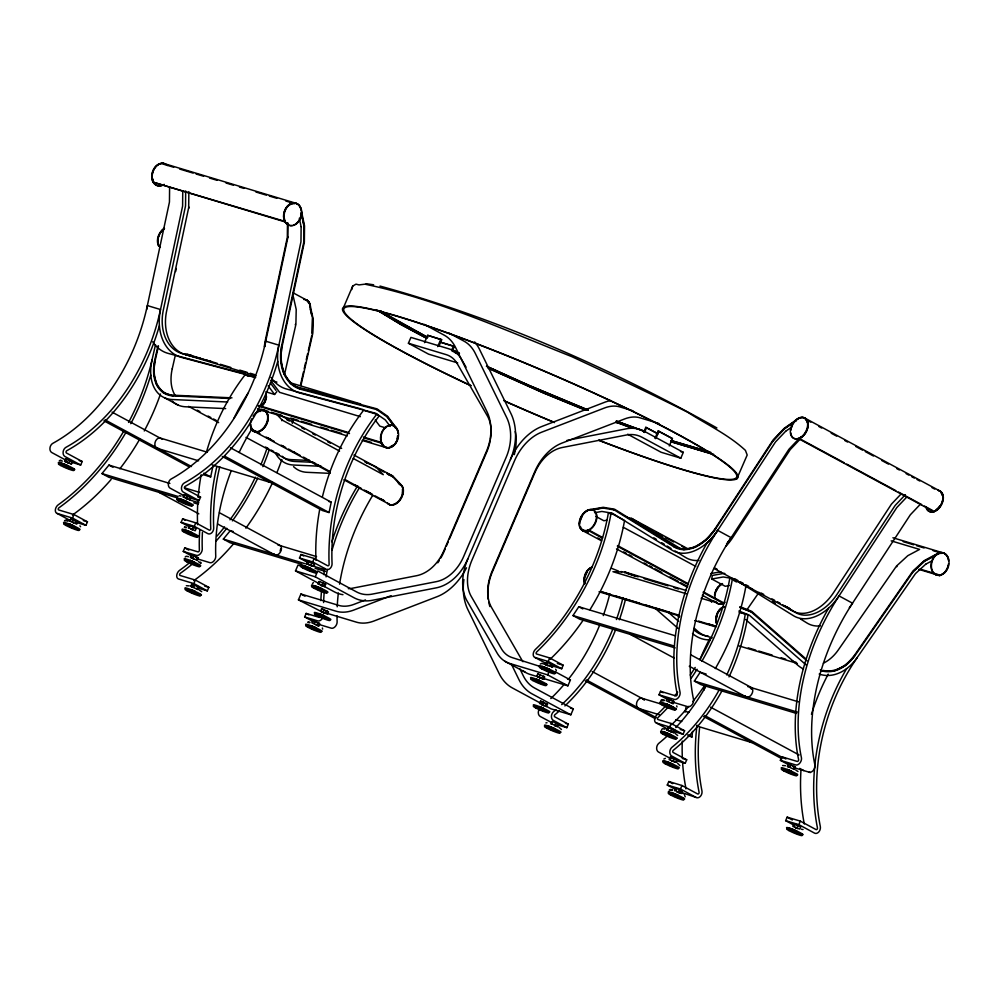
<?xml version="1.0" encoding="UTF-8"?>
<svg xmlns="http://www.w3.org/2000/svg" width="999" height="999" viewBox="0 0 999 999"><rect width="100%" height="100%" fill="white"/><g stroke="black" fill="none" stroke-linecap="round" stroke-linejoin="round"><path stroke-width="1.5" d="M185.689 190.934L185.552 205.057A7.055 5.232 -73.2 0 1 185.339 206.868L163.361 309.902A40.947 30.37 -73.2 0 0 182.442 353.683L207.692 360.427M188.861 191.608L188.686 207.405A1.536 1.136 -73.2 0 1 188.649 207.804L166.646 310.889A40.947 30.37 -73.2 0 0 185.739 354.67L255.981 375.811M287.487 222.727L287.325 237.1A1.536 1.136 -73.2 0 1 287.287 237.487L265.284 340.584A40.947 30.37 -73.2 0 0 264.373 346.516M287.974 223.177L287.824 237.3A3.209 2.385 -73.2 0 1 287.724 238.124L265.746 341.159A44.793 33.217 -73.2 0 0 264.847 346.628M301.174 212.887L303.896 225.861A1.536 1.136 -73.2 0 1 303.933 226.249L303.771 242.045A1.536 1.136 -73.2 0 1 303.721 242.445L281.73 345.529L280.694 360.302L283.903 373.663L290.934 383.791L300.811 389.31L376.573 409.54A1.536 1.136 -73.2 0 1 376.835 409.665L386.975 416.745A1.536 1.136 -73.2 0 1 387.2 416.958L395.766 428.384M157.929 346.054L154.833 359.715L153.684 373.426L156.718 385.002L163.511 392.857L173.152 395.916L230.232 398.501M688.074 735.764L692.02 736.95L692.519 731.455M711.488 602.135L711.6 601.373L701.136 598.226M602.409 538.161L588.786 530.806L588.898 530.094L586.613 530.506A10.877 7.218 -61.6 0 1 580.469 526.71M729.432 585.539L725.237 586.288L711.75 579.008L712.324 575.449L723.513 573.463A7.055 4.683 -61.6 0 1 724.824 573.451M702.309 595.254L717.307 603.346A11.638 7.717 -61.6 0 0 721.365 604.02L723.776 602.909L703.333 591.87M351.773 289.56L352.709 286.064L356.006 284.153L359.016 284.902L364.922 284.178C436.288 299.038 503.871 329.633 571.74 356.618C610.626 374.8 649.387 392.957 687.662 412.25C707.192 424.762 728.558 434.715 745.429 450.387L747.19 455.02L736.825 478.846M204.121 474.925L210.689 476.898L212.849 466.545M222.302 456.468L322.49 510.551L329.058 512.537L331.218 502.172L230.419 447.752M175.624 271.553L176.274 268.519M128.571 422.427A175.325 116.259 -61.6 0 0 152.023 359.94L155.507 344.73M158.491 346.016L155.382 359.677A40.185 26.648 -61.6 0 0 173.364 395.204L231.98 397.852M172.24 368.781L175.349 355.107M284.44 374.812L295.841 324.725A2.298 1.523 -61.6 0 0 295.904 324.188L296.204 309.69A2.31 1.536 -61.6 0 0 296.154 309.19L293.406 297.028M292.108 421.903L292.807 418.868M300.399 385.502L303.509 371.815M304.195 368.818L305.582 362.712M306.256 359.715L307.655 353.609M308.329 350.612L311.788 335.389M292.32 423.376L293.356 418.831M300.949 385.439L312.687 333.841A2.298 1.523 -61.6 0 0 312.762 333.279L313.062 318.806A2.31 1.536 -61.6 0 0 313.012 318.294L309.877 304.458A11.638 7.717 -61.6 0 0 303.846 299.525M64.61 461.301L65.609 458.966L66.496 458.916L72.477 461.638L71.478 463.986L64.61 461.301L71.478 463.986M65.484 461.263L66.496 458.916M68.919 462.599L69.93 460.264M71.916 462.375L80.682 465.01L82.18 461.501L66.508 453.034A1.274 0.949 -73.2 0 1 66.758 450.724A179.171 132.879 -73.2 0 0 159.365 325.799M70.829 518.643L69.818 520.991L76.736 524.125L77.747 521.79L70.829 518.643L75.25 521.041M123.414 431.68A175.325 116.259 -61.6 0 1 58.229 504.807A5.12 3.397 -61.6 0 0 55.382 509.69A5.12 3.397 -61.6 0 0 57.18 513.461L72.477 518.056L73.976 514.547L87.462 521.828L85.964 525.337L76.236 522.415M72.315 521.74L73.314 519.393M75.774 523.314L76.773 520.966M183.978 494.592L182.979 496.928L189.847 499.612L190.846 497.265L183.978 494.592L186.538 495.966M183.853 496.89L184.865 494.555M187.288 498.226L188.299 495.891M189.211 526.748L181.119 522.377L182.63 518.868L195.779 522.827L209.266 530.107A1.274 0.949 -73.2 0 0 210.752 528.671A177.884 131.93 -73.2 0 1 216.858 466.558M190.285 498.002L199.051 500.636L200.549 497.127L184.877 488.661A1.274 0.949 -73.2 0 1 185.127 486.351A179.171 132.879 -73.2 0 0 277.734 361.426M188.324 528.084L189.323 525.749L190.197 525.711L196.191 528.434L195.192 530.769L189.198 528.046L190.197 525.711M191.346 555.769L183.254 551.411L184.753 547.889L197.914 551.848A1.274 0.849 -61.6 0 0 199.375 550.237A177.884 117.957 -61.6 0 1 199.725 530.432M192.632 529.395L193.644 527.047M181.119 522.377L194.281 526.336L195.779 522.827M190.472 557.305L191.471 554.957L198.389 558.104L197.377 560.439L190.472 557.305L193.744 559.165M192.957 558.054L193.956 555.706M196.416 559.615L197.415 557.28M191.209 586.513L192.208 584.178L199.126 587.312L198.127 589.66L191.209 586.513L192.17 587.337M189.286 562.961A175.325 116.259 -61.6 0 1 179.62 570.329A5.12 3.397 -61.6 0 0 176.761 575.212A5.12 3.397 -61.6 0 0 178.571 578.995L193.856 583.591L195.354 580.082L208.841 587.362L207.342 590.871L197.615 587.949M193.694 587.262L194.705 584.927M197.153 588.836L198.164 586.5M343.681 307.13L352.709 286.064M307.592 562.375L299.488 558.004L300.999 554.495L314.148 558.453L327.635 565.734A1.274 0.949 -73.2 0 0 329.121 564.298A177.884 131.93 -73.2 0 1 376.735 414.235L363.586 410.277A177.884 131.93 -73.2 0 0 322.44 496.728M319.555 583.866L295.504 570.879L298.014 565.022L300.836 565.871M306.693 563.723L307.692 561.376L308.579 561.338L314.56 564.06L313.561 566.396L306.693 563.723L311.538 565.996M307.567 563.673L308.579 561.338M311.001 565.022L312.013 562.674M299.488 558.004L312.65 561.962L314.148 558.453M321.566 611.663L298.426 599.862L300.936 594.018L338.723 605.382A40.959 27.16 -61.6 0 0 354.021 604.333L365.472 599.924M457.704 362.924L428.646 354.183L408.416 343.256L410.914 337.4L448.701 348.776A47.353 31.406 -61.6 0 1 461.426 359.153L466.058 367.195M295.504 570.879L315.234 576.81L317.744 570.966L356.493 591.883A40.959 30.37 -73.2 0 0 372.127 594.143L436.276 581.655A40.947 30.37 -73.2 0 0 463.661 556.505L506.231 457.18A40.947 30.37 -73.2 0 0 506.643 417.47L475.299 353.421A40.947 30.37 -73.2 0 0 463.961 341.121L449.263 333.191M319.655 581.568L318.781 581.605L317.769 583.94L318.656 583.903L319.655 581.568L325.649 584.29L324.638 586.625L320.329 585.327M314.073 622.027L304.633 616.932L306.144 613.423L319.293 617.382A1.274 0.849 -61.6 0 0 320.442 616.77M424.513 342.669L427.672 335.314L441.658 339.722L439.036 345.854M342.957 594.68A47.353 35.115 -73.2 0 1 334.253 591.795L322.09 585.252L323.089 582.904M312.849 620.491L311.85 622.827L318.768 625.973L319.767 623.626L312.849 620.491L317.27 622.877M314.335 623.576L315.347 621.241M320.617 611.076L321.616 608.728L328.534 611.875L327.522 614.21L320.617 611.076L321.578 611.888M323.102 611.825L324.101 609.477M317.794 625.149L318.806 622.814M437.674 346.628L440.821 339.273M326.561 613.386L327.56 611.051M451.885 349.775L453.471 346.091L454.308 346.553L452.21 351.461M445.254 548.763L444.043 551.598A40.947 27.16 -61.6 0 1 440.846 557.979M446.466 545.929L448.301 541.67M449.513 538.836L486.613 452.285A40.947 27.16 -61.6 0 0 490.259 440.447M555.581 671.952L570.417 679.957L567.907 685.814L547.677 674.887L509.89 663.511A47.353 31.406 -61.6 0 1 497.165 653.134L467.008 600.849A47.353 31.394 -61.6 0 1 467.882 558.778L510.452 459.453A47.353 31.394 -61.6 0 1 541.72 426.536L604.682 402.272A47.353 31.406 -61.6 0 1 610.864 400.537M537.799 673.801L536.8 676.148L543.718 679.283L544.717 676.947L537.799 673.801L538.773 674.625M643.681 432.242L645.779 427.335L657.392 433.404M539.285 676.897L540.297 674.55M644.492 432.492L646.603 427.584M548.139 665.996L545.591 664.61L546.59 662.275L553.458 664.959L552.459 667.295L551.573 667.332M545.591 664.61L546.465 664.572L547.464 662.237M589.972 609.702A177.884 117.957 -61.6 0 0 624.55 520.491L611.063 513.211L608.391 512.812A174.051 115.409 -61.6 0 1 535.452 649.387A5.12 3.397 -61.6 0 0 533.216 654.145A5.12 3.397 -61.6 0 0 535.064 657.504L548.214 661.463L549.712 657.941L563.199 665.234L561.7 668.743L551.473 665.659M542.744 678.458L543.756 676.123M552.459 667.295L549.9 665.908L550.911 663.573M547.677 674.887L549.175 671.378M540.559 701.111L539.547 703.446L546.465 706.593L547.464 704.245L540.559 701.111L543.831 702.971M654.957 438.399L658.104 431.044L658.928 431.293L672.414 438.573L669.268 445.929M542.045 704.195L543.044 701.86M655.781 438.648L658.928 431.293M545.504 705.769L546.503 703.433M552.647 721.578L551.773 721.615L550.774 723.963L551.648 723.913L552.647 721.578L558.641 724.3L557.642 726.635L554.47 725.786M557.642 726.635L555.082 725.262L556.081 722.914M545.754 705.981L551.098 708.865L570.829 714.797L573.339 708.953L534.59 688.024A40.959 30.37 -73.2 0 1 523.251 675.736L519.842 668.768M627.684 434.215L661.076 452.247L680.806 458.191L683.316 452.335L644.567 431.418A47.353 35.115 -73.2 0 0 626.485 428.796L566.92 440.409M558.066 725.024L566.845 727.672L568.344 724.15L554.857 716.87A1.274 0.949 -73.2 0 1 554.932 714.672A177.884 131.93 -73.2 0 0 559.403 710.926M668.431 699.899L658.99 694.804L660.501 691.296L675.786 695.891A1.274 0.849 -61.6 0 0 677.222 694.08A179.171 118.806 -61.6 0 1 707.167 542.719A44.805 29.708 -61.6 0 0 717.682 530.407L775.236 442.332A3.209 2.135 -61.6 0 1 775.748 441.683L785.364 431.556A3.272 2.173 -61.6 0 1 785.651 431.281M667.207 698.363L666.208 700.699L673.126 703.833L674.125 701.498L667.207 698.363L671.64 700.749M668.693 701.448L669.705 699.113M672.152 703.021L673.164 700.674M666.97 730.007L667.969 727.672L668.855 727.634L674.837 730.344L673.838 732.692L666.97 730.007L673.838 732.692M667.844 729.969L668.855 727.634M665.434 706.243A174.051 115.409 -61.6 0 1 656.83 714.922A5.12 3.397 -61.6 0 0 654.607 719.68A5.12 3.397 -61.6 0 0 656.443 723.026L669.592 726.985L671.103 723.476L684.59 730.756L683.079 734.265L674.313 731.63M671.278 731.305L672.29 728.97M670.142 757.242L669.143 759.59L676.011 762.262L677.01 759.927L670.142 757.242L672.702 758.628M670.017 759.552L671.016 757.205M673.451 760.888L674.462 758.541M676.435 789.972L667.282 785.039L668.793 781.53L681.942 785.489L697.627 793.943A1.274 0.949 -73.2 0 0 699.075 792.282A179.171 132.879 -73.2 0 1 697.002 725.149M676.435 760.651L685.214 763.298L686.713 759.789L673.226 752.509A1.274 0.949 -73.2 0 1 673.301 750.299A177.884 131.93 -73.2 0 0 722.102 690.596M674.487 790.746L675.486 788.411L676.36 788.361L682.354 791.083L681.355 793.431L677.035 792.12M676.36 788.361L675.361 790.709L681.355 793.431M678.796 792.045L679.795 789.709M667.282 785.039L680.444 788.998L681.942 785.489M788.461 764.697L780.369 760.326L781.88 756.817L797.165 761.425A1.274 0.849 -61.6 0 0 798.613 759.615A179.171 118.806 -61.6 0 1 828.546 608.254M787.474 766.333L788.486 763.998L795.404 767.132L794.392 769.48L787.474 766.333L788.448 767.157M789.972 767.095L790.971 764.747M793.431 768.656L794.43 766.32M793.493 824.899L785.651 820.666L787.162 817.157L800.311 821.116L815.996 829.57A1.274 0.949 -73.2 0 0 817.444 827.921A179.171 132.879 -73.2 0 1 846.603 668.731M793.855 824.038L792.856 826.373L799.724 829.058L800.723 826.71L794.729 824L793.855 824.038L800.723 826.71M793.73 826.335L794.729 824M797.165 827.671L798.164 825.336M785.651 820.666L798.813 824.625L800.311 821.116M591.283 510.114L602.872 508.054A1.536 1.024 -61.6 0 1 603.159 508.054L614.135 509.89A1.536 1.024 -61.6 0 1 614.385 509.989L674.063 546.89L683.816 549.662L695.029 547.227L706.156 539.922L715.684 528.733L773.276 440.659A1.536 1.011 -61.6 0 1 773.513 440.347L784.277 429.021A1.536 1.024 -61.6 0 1 784.565 428.771L796.303 420.579M675.174 647.914L579.732 619.193L572.989 615.546L578.808 606.73L675.461 635.826M796.553 713.448L701.111 684.715L694.367 681.081L700.187 672.265L706.143 674.05M746.715 610.089L759.028 592.345M820.291 669.817L822.789 671.116L834.227 670.953L845.541 665.434L855.169 655.307L913.211 571.678A1.536 1.136 -73.2 0 1 913.448 571.391L924.35 561.388A1.536 1.136 -73.2 0 1 924.637 561.176L937.761 554.195A10.877 8.067 -73.2 0 1 942.069 553.359M330.257 472.44L252.61 430.507L251.149 428.971L251.598 428.371L253.059 429.907A10.877 7.218 -61.6 0 0 256.468 431.443M281.706 420.691L282.155 420.079L276.948 414.597M59.303 460.764L60.839 460.064M64.548 520.679L66.084 519.98L71.091 521.49M185.19 556.992L186.201 556.231L188.549 556.68M312.475 583.404L313.474 582.654M540.284 664.073L541.82 663.373L546.828 664.884M660.926 700.386L661.937 699.625L664.285 700.074M661.5 700.649L664.073 700.674M661.663 729.47L662.674 728.708L665.022 729.158M663.836 759.04L665.371 758.353M669.18 790.209L670.192 789.447L672.539 789.897M265.821 391.82L274.588 394.455L276.873 391.62M364.448 438.037L380.894 442.982L381.343 442.42L382.854 444.43M177.298 497.864L108.704 477.21L101.96 473.576L108.928 465.097L169.892 483.454M301.673 564.285L230.082 542.744L223.339 539.098L230.307 530.631L233.279 531.518M800.162 439.135L790.371 449.45A1.536 1.011 -61.6 0 0 790.134 449.762L732.542 537.824A40.947 27.16 -61.6 0 1 726.086 546.028M901.31 493.743L891.52 504.058A1.536 1.011 -61.6 0 0 891.283 504.37L833.69 592.432A40.947 27.16 -61.6 0 1 792.07 610.601L714.148 568.531M905.369 494.68L895.741 504.82A7.055 4.67 -61.6 0 0 894.629 506.231L837.062 594.255A40.947 27.16 -61.6 0 1 795.441 612.424L784.839 605.856M159.091 245.567L158.541 245.954L157.979 243.519A11.638 7.717 -61.6 0 1 158.092 238.162M796.39 420.304L785.102 428.171A5.095 3.372 -61.6 0 0 784.615 428.559A6.968 4.62 -61.6 0 0 783.978 429.158L774.362 439.285A7.055 4.67 -61.6 0 0 773.238 440.709M785.776 431.181L792.057 426.81M801.335 436.813L799.188 438.998L934.065 511.8L936.338 510.214A11.638 7.717 -61.6 0 0 942.981 498.626A11.638 7.717 -61.6 0 0 938.148 490.297M799.188 438.998L801.473 437.412A11.638 7.717 -61.6 0 0 807.916 422.352A11.638 7.717 -61.6 0 0 797.339 419.168L784.427 428.171A2.31 1.536 -61.6 0 0 784.003 428.534L773.238 439.872A2.298 1.523 -61.6 0 0 772.876 440.334L715.284 528.409A40.185 26.648 -61.6 0 1 674.437 546.228L614.772 509.328A2.298 1.523 -61.6 0 0 614.397 509.178L603.408 507.342A2.31 1.523 -61.6 0 0 602.984 507.342L589.959 509.665A11.638 7.717 -61.6 0 0 579.632 521.965A11.638 7.717 -61.6 0 0 586.5 531.206L588.786 530.806M167.357 165.509A11.638 8.629 -73.2 0 0 156.606 165.809A11.638 8.629 -73.2 0 0 152.31 179.321L152.897 182.105L283.491 220.941M152.897 182.105L284.428 221.691L284.403 218.606M177.522 498.339L176.998 498.613A8.954 0.912 23.3 0 1 184.815 500.674A8.954 0.912 23.3 0 1 192.932 505.357M301.236 565.134L300.711 565.409A8.954 0.912 23.3 0 1 308.529 567.469A8.954 0.912 23.3 0 1 316.633 572.14M312.312 585.364L311.8 585.639A8.954 0.899 23.2 0 1 316.159 586.338A8.954 0.899 23.2 0 1 326.423 590.996A8.954 0.899 23.2 0 1 325.624 591.908M936.65 554.545L925.174 560.639A5.095 3.771 -73.2 0 0 924.687 560.951A6.968 5.17 -73.2 0 0 924.05 561.463L914.31 570.417A7.055 5.232 -73.2 0 0 913.173 571.715M925.898 564.085L932.279 560.701M918.78 569.355L939.697 575.649L942.007 574.425A11.638 8.629 -73.2 0 0 948.401 565.209M669.03 792.157L668.506 792.432A8.954 0.912 23.3 0 1 676.311 794.492A8.954 0.912 23.3 0 1 684.427 799.163M60.077 460.764L62.45 461.051M65.322 520.679L67.695 520.966M186.338 585.689L189.286 585.889M545.879 722.901L547.002 722.727M782.604 765.509L785.551 765.709M391.108 595.679L353.908 610.014A47.353 31.406 -61.6 0 1 336.213 611.238L298.426 599.862M590.946 509.927L602.122 507.942A7.055 4.683 -61.6 0 1 603.433 507.917M594.567 512.737L601.56 511.488A3.209 2.135 -61.6 0 1 602.147 511.488L611.975 513.124A3.197 2.123 -61.6 0 1 612.499 513.324L672.152 550.224A44.793 29.708 -61.6 0 0 717.682 530.357L731.168 537.687A175.325 116.259 -61.6 0 0 693.531 699.45A5.12 3.397 -61.6 0 1 692.02 704.732A5.12 3.397 -61.6 0 1 687.762 706.68L672.477 702.085M606.655 520.267L603.858 520.754L595.766 516.396M710.863 573.551L720.878 571.765M711.75 579.008L722.939 577.022A3.209 2.135 -61.6 0 1 723.538 577.01L733.353 578.658A3.197 2.123 -61.6 0 1 733.79 578.808M721.478 603.309L723.776 602.909M72.477 461.638L65.609 458.966M189.972 497.302L190.846 497.265M188.961 499.65L189.847 499.612M195.317 528.471L196.191 528.434M325.649 584.29L322.477 583.428M552.584 664.997L553.458 664.959M558.641 724.3L555.469 723.438M674.837 730.344L667.969 727.672M676.136 759.964L677.01 759.927M676.011 762.262L671.69 760.963M682.354 791.083L679.183 790.234M714.522 601.46L711.6 601.373L714.522 601.46M227.622 402.01L172.103 399.513A44.793 29.708 -61.6 0 1 152.06 359.902M225.687 408.603L185.589 406.793A44.793 29.708 -61.6 0 1 172.165 401.099M309.678 460.464L291.159 459.627A40.947 27.16 -61.6 0 1 281.531 456.555L245.991 437.375M313.037 462.287L294.53 461.451A40.947 27.16 -61.6 0 1 282.267 456.256M321.241 466.296L293.481 465.034A44.793 29.708 -61.6 0 1 275.512 453.084M330.107 473.364L306.968 472.315A44.793 29.708 -61.6 0 1 293.544 466.633M739.46 612.1L748.039 614.885A177.884 131.93 -73.2 0 1 729.008 676.91M366.096 283.704L373.638 284.802M697.876 449.55L700.674 450.012M628.508 517.819L631.256 518.281A2.298 1.523 -61.6 0 1 631.63 518.419L687.674 548.676M715.321 668.593A177.884 117.957 -61.6 0 0 745.928 586.013L732.442 578.733L729.769 578.334A174.051 115.409 -61.6 0 1 699.874 659.602M179.221 495.691L181.031 496.078M184.553 526.848L186.376 527.235M184.365 527.46L186.164 527.834M308.104 621.828L309.927 622.202M307.917 622.427L309.715 622.814M670.516 790.109L672.327 790.496M671.303 441.92L713.686 454.32M672.04 441.783L677.846 443.069M379.995 286.076C497.652 318.394 610.589 368.356 716.907 427.947M708.915 451.71L671.028 440.584M710.838 452.322L671.091 440.509M187.425 354.333L191.895 355.519M185.739 354.67L203.571 359.428M206.531 360.227L210.989 361.413M296.466 386.8L360.339 403.858L290.097 382.704M255.657 377.21L181.406 357.38A44.793 33.217 -73.2 0 1 160.527 309.49L182.517 206.456A3.209 2.385 -73.2 0 0 182.605 205.632L182.755 191.508A3.272 2.423 -73.2 0 0 182.73 191.109M360.876 408.878L286.626 389.048A44.793 33.217 -73.2 0 1 271.079 377.397M671.241 441.645L710.726 453.683M619.567 422.727L623.875 423.976M163.386 163.361L294.905 202.947M163.224 164.111L173.689 167.258M179.67 169.056L193.119 173.102M196.104 174.001L203.584 176.249M209.553 178.047L217.033 180.307M225.999 183.004L233.466 185.252M239.448 187.05L243.931 188.399M255.894 191.995L266.346 195.142M269.343 196.041L276.81 198.302M285.776 200.999L293.256 203.247M441.658 339.722L427.672 335.314M453.471 346.091L440.309 342.133L454.308 346.553M408.416 343.256L446.191 354.633A40.947 27.16 -61.6 0 1 457.192 363.611L487.35 415.884A40.947 27.16 -61.6 0 1 490.509 438.998M632.954 410.839L619.867 406.905A40.947 27.16 -61.6 0 0 604.57 407.967L541.608 432.217A40.947 27.16 -61.6 0 0 514.56 460.689L471.99 560.014A40.947 27.16 -61.6 0 0 471.241 596.403L501.398 648.688A40.959 27.16 -61.6 0 0 512.4 657.667L539.61 666.308A8.954 0.912 23.3 0 1 547.427 668.368A8.954 0.912 23.3 0 1 555.531 673.039M658.99 423.514L640.109 417.832A40.947 27.16 -61.6 0 0 624.8 418.881L561.838 443.144A40.947 27.16 -61.6 0 0 534.79 471.615L492.22 570.928A40.947 27.16 -61.6 0 0 491.471 607.33L521.628 659.602A40.959 27.16 -61.6 0 0 523.014 661.725M672.414 438.573L658.104 431.044M680.494 451.486L683.316 452.335M892.919 537.762L942.232 552.609M903.221 541.658L913.673 544.805M916.67 545.716L924.137 547.964M933.103 550.661L940.583 552.909M891.183 540.859L919.592 549.413L908.054 555.544A2.298 1.711 -73.2 0 0 907.629 555.844L896.727 565.859A2.298 1.698 -73.2 0 0 896.353 566.283L838.323 649.912A40.185 29.808 -73.2 0 1 823.426 663.186M920.129 569.118L938.061 574.512M185.951 353.933L200.899 358.429M209.865 361.126L217.332 363.386M220.329 364.285L230.781 367.432M239.748 370.13L247.228 372.377M250.212 373.276L254.695 374.625M270.929 380.307L276.91 382.105M255.444 377.734L245.217 374.65A177.884 131.93 -73.2 0 0 206.443 452.11M360.352 416.658L279.645 392.357L272.115 382.317A1.536 1.136 -73.2 0 0 271.89 382.105M385.651 427.884L379.807 426.123L375.212 419.992M258.791 405.532L348.464 432.53M363.411 437.025L381.343 442.42M258.341 406.094L349.5 433.541M260.814 409.091L268.281 411.338M271.278 412.237L281.73 415.384M290.709 418.082L298.177 420.342M301.161 421.241L311.626 424.388M320.592 427.085L328.072 429.333M331.056 430.232L341.521 433.379M363.936 440.134L371.416 442.382M257.617 408.928L347.29 435.914M362.237 440.422L386.151 447.614M624.937 572.052L686.213 590.496M626.223 573.239L638.186 576.835M644.155 578.646L668.069 585.839M674.05 587.637L678.533 588.985M686.188 593.718L612.949 571.69L624.65 572.027A2.298 1.711 -73.2 0 1 625.074 572.102L634.927 576.023M207.342 452.222L161.139 438.311A5.445 4.033 -73.2 0 0 154.995 442.707A5.445 4.033 -73.2 0 0 158.953 448.551M739.272 612.25L746.578 614.447M156.868 448.251L198.601 460.814M212.025 464.86L268.669 481.905M328.596 501.373L331.218 502.172M602.147 591.932L609.615 594.18M615.596 595.978L639.51 603.184M645.491 604.982L669.405 612.175M708.254 623.875L715.734 626.123M601.386 591.858L622.315 598.151M625.299 599.05L652.197 607.142M655.194 608.041L665.659 611.201M668.643 612.1L679.108 615.247M698.538 621.091L716.47 626.485M599.05 591.783L679.757 616.083M694.705 620.579L715.621 626.873M748.263 647.876L755.731 650.124M758.728 651.023L772.177 655.082M781.143 657.779L785.626 659.128M791.608 660.926L796.091 662.275M712.2 637.824L707.717 636.475A40.947 30.37 -73.2 0 1 697.702 631.256L694.23 628.209M739.098 645.916L797.389 663.461M184.765 487.924L199.638 492.407M79.258 460.614L82.18 461.501M197.627 496.253L200.549 497.127M101.96 473.576L178.022 496.466M189.947 500.049L198.888 502.747M572.989 615.546L674.4 646.078M193.706 502.797L198.177 504.145M277.897 544.954L316.558 556.593M747.776 686.588L798.338 701.798M223.339 539.098L305.357 563.786M312.824 566.033L324.75 569.63M694.367 681.081L797.264 712.05M315.085 568.331L325.524 571.465M73.976 514.547L58.691 509.952A1.274 0.849 -61.6 0 1 58.953 507.779A179.171 118.806 -61.6 0 0 126.236 431.88M549.712 657.941L536.563 653.983A1.274 0.849 -61.6 0 1 536.663 651.96A177.884 117.957 -61.6 0 0 611.063 513.211M83.292 520.579L87.462 521.828M557.355 663.473L563.199 665.234M183.254 551.411L196.403 555.369A5.12 3.397 -61.6 0 0 200.362 553.758A5.12 3.397 -61.6 0 0 202.26 548.901A174.051 115.409 -61.6 0 1 202.422 532.467M658.99 694.804L674.275 699.4A5.12 3.397 -61.6 0 0 678.533 697.452A5.12 3.397 -61.6 0 0 680.044 692.17A175.325 116.259 -61.6 0 1 717.682 530.407M195.891 557.355L198.389 558.104M196.741 558.691L209.89 562.649A5.12 3.397 -61.6 0 0 213.848 561.038A5.12 3.397 -61.6 0 0 215.747 556.181A174.051 115.409 -61.6 0 1 231.293 470.629M642.782 698.526L660.664 703.908M684.515 711.088L688.985 712.437M567.507 679.083L570.417 679.957M327.372 613.411L356.443 622.165A47.353 31.406 -61.6 0 0 374.138 620.941L437.1 596.678A47.353 31.394 -61.6 0 0 466.496 567.807M537.387 676.623L530.119 674.437A47.353 31.406 -61.6 0 1 522.877 670.591M543.206 678.371L567.907 685.814M543.718 679.283L537.762 676.96M659.377 714.76L638.511 708.478A5.445 4.033 -73.2 0 1 637.737 700.349A5.445 4.033 -73.2 0 1 644.28 700.162M675.774 719.692L681.743 721.49M696.64 725.973L750.311 742.12M195.354 580.082L180.07 575.474A1.274 0.849 -61.6 0 1 180.332 573.314A179.171 118.806 -61.6 0 0 192.245 564.123M671.103 723.476L657.954 719.517A1.274 0.849 -61.6 0 1 658.041 717.494A177.884 117.957 -61.6 0 0 668.418 706.917M204.683 586.101L208.841 587.362M680.207 729.432L684.59 730.756M304.633 616.932L317.782 620.891A5.12 3.397 -61.6 0 0 322.415 618.431M780.369 760.326L795.666 764.934A5.12 3.397 -61.6 0 0 799.912 762.986A5.12 3.397 -61.6 0 0 801.423 757.692A175.325 116.259 -61.6 0 1 839.06 595.928L852.547 603.209A175.325 116.259 -61.6 0 0 814.909 764.972A5.12 3.397 -61.6 0 1 813.398 770.266A5.12 3.397 -61.6 0 1 809.153 772.215M196.628 586.563L199.126 587.312M792.906 766.383L795.404 767.132M319.58 624.65L331.268 628.171A5.12 3.397 -61.6 0 0 335.239 626.573A5.12 3.397 -61.6 0 0 337.125 621.715A174.051 115.409 -61.6 0 1 337.013 615.821M795.254 768.031L810.389 772.577M316.271 625.224L318.768 625.973M570.516 708.104L573.339 708.953M544.979 703.496L547.464 704.245M565.422 723.276L568.344 724.15M682.329 758.466L686.713 759.789M680.356 792.095L696.116 797.452A5.12 3.796 -73.2 0 0 700.449 796.278A5.12 3.796 -73.2 0 0 701.935 790.821A175.325 130.032 -73.2 0 1 699.625 727.472M584.477 409.34L587.225 410.214M179.458 498.751L182.705 499.825M61.089 463.124L64.336 464.185M303.172 565.534L306.418 566.608M184.803 529.907L188.049 530.981M314.248 585.764L317.495 586.838M542.07 666.433L545.317 667.507M663.448 731.83L666.695 732.904M665.621 761.413L668.868 762.474M547.252 725.774L550.499 726.847M789.335 828.196L792.582 829.257M670.966 792.569L674.213 793.631M616.196 421.928L632.542 428.171M557.617 397.852L569.63 403.421M192.32 529.732L190.996 529.133L192.308 529.595M795.728 827.409L797.052 828.059L795.741 827.547M523.651 383.404L527.822 384.89M585.514 409.902L543.631 392.994L488.261 368.331M487.762 367.57L495.816 370.579L504.745 375.462M616.346 422.315L629.245 427.16M185.527 498.314L187.824 499.2M546.465 664.572L549.9 665.908M318.656 583.903L322.09 585.252M551.648 723.913L555.082 725.262M795.404 827.759L797.702 828.646M584.702 409.94L543.631 392.994L488.698 368.181M740.159 606.755L751.41 611.226A2.298 1.711 -73.2 0 1 751.797 611.463L806.218 659.165M739.909 607.467L751.161 611.95A1.536 1.136 -73.2 0 1 751.41 612.1L806.992 660.826M738.91 611.001L748.975 615.009A3.197 2.373 -73.2 0 1 749.512 615.334L806.23 665.059M611.45 568.281L618.481 571.078M588.174 410.102L527.909 384.94L486.501 366.221L527.909 384.94L588.361 410.139M73.476 522.552L72.515 522.215L73.489 522.739M407.929 327.56L414.448 330.931M679.295 443.394L685.739 446.166M453.434 351.685L458.791 354.021M660.277 702.622A8.954 0.912 23.3 0 1 665.933 703.796L673.538 707.317M781.543 768.256A8.954 0.912 23.3 0 1 787.212 769.442L791.358 771.265A8.317 0.837 23.2 0 0 787.387 769.592M530.869 678.071A8.954 0.912 23.3 0 1 536.525 679.245L540.671 681.068A8.317 0.837 23.2 0 0 536.713 679.395M314.673 612.999A8.954 0.912 23.3 0 1 320.342 614.173L324.488 615.996A8.317 0.837 23.2 0 0 320.517 614.323M305.919 624.75A8.954 0.912 23.3 0 1 311.576 625.936L315.721 627.759A8.317 0.837 23.2 0 0 311.763 626.086M63.886 522.914A8.954 0.912 23.3 0 1 69.555 524.088L73.689 525.911A8.317 0.837 23.2 0 0 69.73 524.238M185.265 588.436A8.954 0.912 23.3 0 1 190.934 589.622L195.08 591.445A8.317 0.837 23.2 0 0 191.121 589.772M384.877 314.747L390.509 317.257M365.821 462.35L375.699 466.783A2.298 1.523 -61.6 0 1 376.024 467.02L383.304 474.7L353.234 458.454M386.913 473.351L392.545 475.886A2.31 1.523 -61.6 0 1 392.882 476.123L401.173 484.852A11.638 7.717 -61.6 0 1 399.787 499.85A11.638 7.717 -61.6 0 1 387.475 503.321L343.881 479.782M388.311 474.625L390.834 475.749M541.67 704.794L543.98 705.843M326.036 611.126L321.616 608.728M322.727 612.412L325.037 613.461M426.76 338.236L400.849 324.463L376.773 309.99M625.199 424.6L627.834 425.824M454.957 352.535L457.754 353.883M540.447 677.709C542.282 678.758 538.236 676.673 540.059 677.722M310.314 565.047C312.15 566.108 308.092 564.01 309.927 565.072M321.403 585.277C323.239 586.338 319.18 584.24 321.016 585.289M452.497 349.975L459.165 353.259M451.86 349.475L459.478 353.334M426.76 338.374L400.849 324.463L377.884 310.427M427.31 337.262L381.206 311.363M427.847 337.4L391.62 317.807L380.744 310.951M805.743 418.581L940.621 491.396M810.776 422.165L805.331 419.218A10.877 7.218 -61.6 0 1 807.367 422.739M818.955 426.573L821.678 428.047M831.218 433.191L836.663 436.138M844.842 440.547L847.564 442.02M855.743 446.441L862.549 450.112M865.271 451.585L873.451 455.994M881.618 460.414L888.436 464.085M896.602 468.494L899.337 469.967M906.143 473.651L908.865 475.124M911.587 476.585L914.322 478.059M917.045 479.532L919.767 481.006M932.03 487.624L934.752 489.098M800.424 439.123L844.018 462.662M846.74 464.135L895.778 490.609M898.513 492.082L921.665 504.582M924.387 506.056L932.567 510.464M645.779 427.335L657.916 433.891M680.806 458.191L642.057 437.275A40.947 30.37 -73.2 0 0 626.423 435.002L562.275 447.502A40.947 30.37 -73.2 0 0 534.89 472.652L492.32 571.977A40.947 30.37 -73.2 0 0 488.311 599.45M424.2 324.363L444.243 335.189A40.947 30.37 -73.2 0 1 455.569 347.477L486.913 411.526A40.947 30.37 -73.2 0 1 486.501 451.236L443.931 550.561A40.947 30.37 -73.2 0 1 416.546 575.711L352.397 588.211A40.959 30.37 -73.2 0 1 348.301 588.661M292.732 292.607L307.717 300.699M631.243 519.08L636.713 522.027M639.447 523.501L647.652 527.934M655.856 532.367L662.687 536.051M665.421 537.524L673.626 541.957M681.83 546.378L684.552 547.864M714.535 567.869L717.27 569.343M735.039 578.933L737.774 580.419M740.509 581.893L743.244 583.366M745.966 584.84L748.701 586.313M761.013 592.956L763.736 594.43M771.94 598.863L774.675 600.337M777.409 601.81L780.144 603.296M786.975 606.98L789.709 608.453M608.391 512.812L611.088 514.26M733.815 580.519L736.513 581.98M623.314 527.31L695.766 566.408M588.898 530.094L602.522 537.45M617.507 545.541L688.348 583.791M617.394 546.253L688.236 584.49M703.221 592.582L723.651 603.608M582.817 529.87L588.261 532.804M597.802 537.962L600.524 539.423M623.676 551.935L626.41 553.409M629.133 554.87L631.855 556.343M644.118 562.961L646.84 564.435M649.562 565.909L652.285 567.382M655.019 568.843L661.825 572.527M670.004 576.935L678.171 581.356M680.893 582.817L687.712 586.5M582.429 530.531L601.51 540.821M616.495 548.913L687.324 587.162M280.132 415.184L341.646 448.401M353.946 455.032L392.669 475.949M378.783 469.13L384.178 472.04M386.875 473.501L390.921 475.686M286.588 419.543L289.323 421.016M301.623 427.659L304.358 429.133M312.562 433.566L315.297 435.04M327.597 441.683L330.332 443.156M364.498 461.6L367.232 463.074M282.155 420.079L339.56 451.086M690.784 654.807L750.836 687.225A5.445 3.609 -61.6 0 1 751.535 694.492A5.445 3.609 -61.6 0 1 745.117 695.978M257.143 432.117L259.865 433.578M268.044 437.999L270.766 439.473M283.029 446.091L285.751 447.552M288.474 449.026L291.209 450.499M293.931 451.973L296.653 453.446M303.459 457.117L306.193 458.591M314.36 462.999L322.54 467.42M345.691 479.92L348.426 481.393M355.232 485.064L357.954 486.538M366.133 490.946L371.578 493.893M381.118 499.038L383.841 500.511M251.149 428.971L257.967 432.654M266.134 437.062L274.313 441.483M281.119 445.154L283.841 446.628M292.02 451.036L294.742 452.51M297.465 453.983L300.187 455.457M307.005 459.128L309.727 460.601M312.45 462.075L315.185 463.536M317.907 465.01L320.629 466.483M323.351 467.957L330.169 471.628M349.238 481.93L361.501 488.548M364.223 490.022L372.39 494.43M375.124 495.904L384.652 501.048M578.808 606.73L582.854 608.915M631.93 635.277L674.238 658.116M689.26 666.221L746.578 697.165M197.178 410.152L199.912 411.625M208.104 416.046L210.839 417.52M213.574 419.006L216.308 420.479M265.522 447.04L268.256 448.514M270.991 450L273.726 451.473M276.461 452.947L279.183 454.42M188.586 406.381L218.656 422.614M164.785 397.889L178.272 405.169M710.576 707.167L799.113 754.969M224.763 456.218L329.058 512.537M660.501 691.296L663.199 692.744M781.88 756.817L785.926 759.003M704.72 715.534L782.941 757.766M703.633 716.508L781.855 758.74M799.699 768.381L803.82 770.604M112.05 412.125L162.45 439.335M592.207 671.54L643.968 699.475M105.02 419.855L191.483 466.533M203.833 473.201L210.689 476.898M586.351 679.907L656.343 717.682M687.911 734.727L692.02 736.95M103.933 420.841L189.023 466.77M585.264 680.881L655.257 718.668M548.214 661.463L561.7 668.743M669.592 726.985L683.079 734.265M535.064 657.504L547.202 664.048M656.443 723.026L667.232 728.858M504.895 661.263L525.124 672.19M300.999 554.495L303.696 555.956M787.162 817.157L792.382 819.979M199.051 500.636L183.366 492.17A5.12 3.796 -73.2 0 1 181.493 487.637A5.12 3.796 -73.2 0 1 184.365 482.929A175.325 130.032 -73.2 0 0 278.858 345.154L265.709 341.196A175.325 130.032 -73.2 0 1 171.204 478.971A5.12 3.796 -73.2 0 0 168.344 483.678A5.12 3.796 -73.2 0 0 170.217 488.211L184.59 495.979M312.65 561.962L326.136 569.243A5.12 3.796 -73.2 0 0 330.169 568.381A5.12 3.796 -73.2 0 0 332.055 563.473A174.051 129.083 -73.2 0 1 379.158 415.996L376.735 414.235M685.214 763.298L671.728 756.018A5.12 3.796 -73.2 0 1 669.805 751.935A5.12 3.796 -73.2 0 1 672.04 747.215A174.051 129.083 -73.2 0 0 719.268 689.735M798.813 824.625L814.485 833.091A5.12 3.796 -73.2 0 0 818.818 831.905A5.12 3.796 -73.2 0 0 820.304 826.448A175.325 130.032 -73.2 0 1 857.229 657.592M219.455 512.737L279.508 545.154A5.445 3.609 -61.6 0 1 280.195 552.422A5.445 3.609 -61.6 0 1 273.776 553.908M307.692 561.376L310.252 562.762M670.704 758.603L658.566 752.06A5.12 3.796 -73.2 0 1 656.655 747.976A5.12 3.796 -73.2 0 1 658.89 743.256A174.051 129.083 -73.2 0 0 666.92 736.3M108.928 465.097L112.974 467.282M160.602 493.206L198.813 513.836M217.919 524.15L275.237 555.094M315.234 576.81L353.983 597.727A47.353 35.115 -73.2 0 0 372.065 600.349L436.213 587.862A47.353 35.115 -73.2 0 0 467.882 558.778M570.829 714.797L532.08 693.88A47.353 35.115 -73.2 0 1 518.968 679.657L511.476 664.347M540.409 703.084L512.35 687.936A47.353 35.115 -73.2 0 1 499.238 673.726L467.907 609.677A47.353 35.115 -73.2 0 1 463.911 579.582M182.63 518.868L185.327 520.329M668.793 781.53L672.714 783.641M80.682 465.01L64.997 456.543A5.12 3.796 -73.2 0 1 63.124 452.01A5.12 3.796 -73.2 0 1 65.996 447.302A175.325 130.032 -73.2 0 0 160.489 309.528L147.34 305.569A175.325 130.032 -73.2 0 1 52.835 443.331A5.12 3.796 -73.2 0 0 49.962 448.052A5.12 3.796 -73.2 0 0 51.848 452.584L66.221 460.352M194.281 526.336L207.767 533.616A5.12 3.796 -73.2 0 0 211.8 532.754A5.12 3.796 -73.2 0 0 213.686 527.847A174.051 129.083 -73.2 0 1 219.743 466.745M566.845 727.672L553.359 720.391A5.12 3.796 -73.2 0 1 551.436 716.308A5.12 3.796 -73.2 0 1 553.671 711.588A174.051 129.083 -73.2 0 0 555.993 709.677M680.444 788.998L696.116 797.452M552.335 722.976L540.197 716.433A5.12 3.796 -73.2 0 1 539.198 709.215M300.936 594.018L304.982 596.203M184.753 547.889L188.799 550.074M306.144 613.423L308.841 614.885M72.477 518.056L85.964 525.337M193.856 583.591L207.342 590.871M57.18 513.461L70.667 520.741M782.779 604.857L792.07 610.601M750.012 587.774L752.672 589.41M757.966 592.694L760.614 594.33M772.552 601.71L775.199 603.346M800.386 618.93L807.017 623.026A44.793 29.708 -61.6 0 0 820.341 625.961M733.878 578.846L793.531 615.746A44.793 29.708 -61.6 0 0 839.06 595.879L896.615 507.854A3.209 2.135 -61.6 0 1 897.127 507.217L906.742 497.077A3.272 2.173 -61.6 0 1 907.042 496.803M631.63 518.419L680.694 548.776M653.821 537.824L656.468 539.46M661.775 542.744L664.422 544.38M667.07 546.028L671.053 548.488M675.024 550.948L685.639 557.504A44.793 29.708 -61.6 0 0 698.963 560.427M795.704 769.992L797.989 771.515M675.162 733.428L677.684 735.539M677.334 763.011L679.907 765.634M558.965 727.384L561.488 729.482M198.401 561.525L200.599 563.161M199.425 590.172L201.723 591.683M244.555 373.913L247.952 376.273M555.681 669.218L556.356 670.666M684.577 795.354L685.252 796.802M200.574 562.137L201.211 563.061M79.932 525.824L80.569 526.748M788.486 763.998L789.447 764.822M191.471 554.957L192.432 555.781M192.208 584.178L193.169 585.002M745.616 619.492L797.714 665.159A44.793 33.217 -73.2 0 0 803.508 669.03M677.047 615.047L679.37 617.082M668.181 612.175L678.596 621.316M655.032 608.216L678.184 628.521M400.212 484.527L393.094 477.035A7.055 4.683 -61.6 0 0 392.095 476.323M397.614 482.18L400.724 485.464M264.223 409.865L266.296 412.038A11.638 7.717 -61.6 0 1 264.922 427.035A11.638 7.717 -61.6 0 1 252.61 430.507M258.004 409.415L260.027 411.551M395.242 427.247L387.887 417.445A7.055 5.232 -73.2 0 0 386.85 416.433M390.197 426.411L385.602 420.279A3.209 2.385 -73.2 0 0 385.139 419.817L376.074 413.499A3.197 2.373 -73.2 0 0 375.512 413.236L299.775 393.007A44.793 33.217 -73.2 0 1 278.896 345.117L300.886 242.083A3.209 2.385 -73.2 0 0 300.974 241.258L301.124 227.135A3.272 2.423 -73.2 0 0 301.099 226.736M380.894 442.982L382.405 444.992A11.638 8.629 -73.2 0 0 391.883 446.653A11.638 8.629 -73.2 0 0 398.189 435.664M270.429 383.042L275.949 390.397M268.157 385.876L274.588 394.455M676.723 705.868L676.997 706.98M322.365 627.996L322.64 629.108M310.102 307.355L312.487 317.944A5.095 3.372 -61.6 0 1 312.575 318.481A6.968 4.62 -61.6 0 1 312.612 319.293L312.337 332.23A7.055 4.67 -61.6 0 1 312.188 333.641L312.487 319.018A1.536 1.024 -61.6 0 0 312.45 318.681M310.264 309.003L311.513 314.535M939.559 574.962L939.697 575.649M301.311 212.575L303.933 225.062A5.095 3.771 -73.2 0 1 304.021 225.674A6.968 5.17 -73.2 0 1 304.058 226.561L303.921 240.697A7.055 5.232 -73.2 0 1 303.708 242.495M299.325 218.257L301.074 226.573M284.428 221.691L283.841 218.906A11.638 8.629 -73.2 0 1 290.284 203.846A11.638 8.629 -73.2 0 1 301.136 209.703L304.47 225.562A2.31 1.711 -73.2 0 1 304.52 226.136L304.358 241.933A2.298 1.698 -73.2 0 1 304.283 242.52L282.292 345.617A40.185 29.808 -73.2 0 0 301.024 388.574L376.773 408.803A2.298 1.711 -73.2 0 1 377.185 408.991L387.325 416.071A2.31 1.711 -73.2 0 1 387.662 416.396L396.216 427.822A11.638 8.629 -73.2 0 1 398.114 432.742M152.884 179.008L153.471 181.806M360.339 403.858A2.298 1.711 -73.2 0 1 360.739 404.046M360.127 404.595A1.536 1.136 -73.2 0 1 360.402 404.72M189.273 207.293A2.298 1.698 -73.2 0 1 189.211 207.879M287.912 236.988A2.298 1.698 -73.2 0 1 287.849 237.575M789.734 449.438A2.298 1.523 -61.6 0 1 789.972 449.113M624.537 572.764A1.536 1.136 -73.2 0 1 624.825 572.827M896.765 566.733A1.536 1.136 -73.2 0 1 897.015 566.445M375.349 467.47A1.536 1.024 -61.6 0 1 375.562 467.632M295.329 324.4A1.536 1.024 -61.6 0 1 295.292 324.775M175.649 396.191A40.185 26.648 -61.6 0 1 172.24 368.768M393.618 445.217A11.513 8.541 -73.2 0 1 381.106 442.27A11.513 8.541 -73.2 0 1 387.15 426.061A11.513 8.541 -73.2 0 1 398.077 433.266M398.052 436.138A11.513 8.541 -73.2 0 1 397.415 439.123M396.89 440.509A11.513 8.541 -73.2 0 1 394.58 444.243M266.533 396.553A11.513 8.541 -73.2 0 1 265.896 399.538M265.372 400.924A11.513 8.541 -73.2 0 1 262.1 405.631M266.209 394.98A11.513 8.541 -73.2 0 1 264.96 400.799M162.725 184.94A11.513 8.541 -73.2 0 1 151.811 174.837A11.513 8.541 -73.2 0 1 165.072 164.061M164.248 184.365A11.513 8.541 -73.2 0 1 152.16 175.712A11.513 8.541 -73.2 0 1 165.472 164.186M292.37 225.474A11.513 8.541 -73.2 0 1 283.679 216.995A11.513 8.541 -73.2 0 1 291.071 203.596A11.513 8.541 -73.2 0 1 301.036 209.753M301.223 214.036A11.513 8.541 -73.2 0 1 293.506 225.162M266.134 399.051A11.638 8.629 -73.2 0 1 261.451 406.318M266.021 393.394A10.877 8.067 -73.2 0 1 260.177 406.406M397.602 435.714A10.877 8.067 -73.2 0 1 397.103 438.486M392.732 445.279A10.877 8.067 -73.2 0 1 390.646 446.516M290.434 204.533A10.877 8.067 -73.2 0 1 294.742 203.696M300.811 389.31A40.959 30.37 -73.2 0 1 281.73 345.529M584.677 582.667A11.513 8.541 -73.2 0 1 592.22 567.257M584.64 583.878A11.513 8.541 -73.2 0 1 591.808 567.132M716.57 623.588A11.513 8.541 -73.2 0 1 723.738 606.843M716.982 623.713A11.513 8.541 -73.2 0 1 724.15 606.967M939.697 575.137A11.513 8.541 -73.2 0 1 930.993 566.158A11.513 8.541 -73.2 0 1 939.172 552.984A11.513 8.541 -73.2 0 1 948.575 560.826M948.551 563.698A11.513 8.541 -73.2 0 1 940.833 574.825M584.815 583.616A11.638 8.629 -73.2 0 1 590.297 568.106M716.333 623.201A11.638 8.629 -73.2 0 1 724.1 606.605M585.314 576.51A10.877 8.067 -73.2 0 1 586.925 572.577M716.57 617.469A10.877 8.067 -73.2 0 1 717.257 614.722M948.463 559.365A11.638 8.629 -73.2 0 0 937.611 553.508L924.5 560.489A2.31 1.711 -73.2 0 0 924.063 560.801L913.173 570.804A2.298 1.698 -73.2 0 0 912.799 571.228L854.769 654.869A40.185 29.808 -73.2 0 1 822.989 670.379M855.169 655.307A40.947 30.37 -73.2 0 1 820.629 670.491M725.137 602.272A11.513 7.642 -61.6 0 1 718.581 603.783M714.522 595.242A11.513 7.642 -61.6 0 1 715.172 592.395M715.696 591.021A11.513 7.642 -61.6 0 1 718.006 587.137M719.954 585.089A11.513 7.642 -61.6 0 1 722.19 583.528M723.301 603.708A11.513 7.642 -61.6 0 1 715.908 601.485M716.121 591.246A11.513 7.642 -61.6 0 1 717.532 588.598M592.744 509.902A11.513 7.642 -61.6 0 1 594.205 525.312A11.513 7.642 -61.6 0 1 580.619 528.446M579.557 523.776A11.513 7.642 -61.6 0 1 588.436 510.202M795.254 421.091A11.513 7.642 -61.6 0 1 807.492 421.291A11.513 7.642 -61.6 0 1 801.435 437.312A11.513 7.642 -61.6 0 1 790.783 432.904M790.846 430.282A11.513 7.642 -61.6 0 1 791.495 427.435M792.007 426.061A11.513 7.642 -61.6 0 1 794.317 422.177M938.785 490.571A11.513 7.642 -61.6 0 1 939.385 507.18A11.513 7.642 -61.6 0 1 925.848 506.968M939.21 490.796A11.513 7.642 -61.6 0 1 940.671 506.206A11.513 7.642 -61.6 0 1 927.084 509.328M580.469 520.554A10.877 7.218 -61.6 0 1 582.08 516.633M941.083 492.957A10.877 7.218 -61.6 0 1 942.232 495.554M939.922 505.706A10.877 7.218 -61.6 0 1 936.2 509.615M714.797 593.381A11.638 7.717 -61.6 0 1 720.291 584.677M715.059 598.438A10.877 7.218 -61.6 0 1 722.577 583.891M715.684 528.733A40.959 27.16 -61.6 0 1 674.063 546.89M253.059 416.171A11.513 7.642 -61.6 0 1 267.245 414.41A11.513 7.642 -61.6 0 1 258.067 431.543A11.513 7.642 -61.6 0 1 251.636 418.818M265.172 411.288A11.513 7.642 -61.6 0 1 262.937 429.133A11.513 7.642 -61.6 0 1 250.786 424.612M256.318 413.111A11.513 7.642 -61.6 0 1 262.625 410.514M398.838 483.553A11.513 7.642 -61.6 0 1 400.824 498.114A11.513 7.642 -61.6 0 1 387.537 503.209M402.36 486.313A11.513 7.642 -61.6 0 1 399.538 500.799A11.513 7.642 -61.6 0 1 387.962 503.446M305.881 299.862A11.513 7.642 -61.6 0 1 309.99 305.769M306.306 300.087A11.513 7.642 -61.6 0 1 310.452 307.28M158.891 245.592A11.513 7.642 -61.6 0 1 159.103 235.352M159.74 234.028A11.513 7.642 -61.6 0 1 164.46 228.559M160.364 247.352A11.513 7.642 -61.6 0 1 157.667 238.411A11.513 7.642 -61.6 0 1 164.036 228.334M402.422 489.31A10.877 7.218 -61.6 0 1 402.26 493.131M392.207 476.573A1.536 1.024 -61.6 0 1 392.432 476.723M158.479 236.763A11.638 7.717 -61.6 0 1 164.435 228.459M307.292 301.336A10.877 7.218 -61.6 0 1 308.878 303.471M173.152 395.916A40.959 27.16 -61.6 0 1 154.833 359.715M796.827 774.225A8.317 0.837 23.2 0 1 796.877 774.712M797.464 774.987A8.954 0.912 23.3 0 0 797.377 774.437A8.954 0.912 23.2 0 0 787.224 769.455M660.826 702.834A8.317 0.837 23.2 0 1 660.776 702.347M666.121 703.945A8.317 0.837 23.2 0 1 670.079 705.619M676.111 708.791A8.954 0.912 23.3 0 1 676.186 709.34M665.958 703.82A8.954 0.912 23.2 0 1 676.123 708.803M546.153 684.028A8.317 0.837 23.2 0 1 546.203 684.515M546.79 684.79A8.954 0.912 23.3 0 0 546.703 684.24A8.954 0.912 23.2 0 0 536.55 679.258M539.46 706.705A8.317 0.837 23.2 0 1 543.419 708.378L539.298 706.568A8.954 0.912 23.2 0 1 549.462 711.55M533.616 705.369A8.954 0.912 23.3 0 1 539.285 706.555M549.45 711.55A8.954 0.912 23.3 0 1 549.537 712.087M200.562 594.405A8.317 0.837 23.2 0 1 200.612 594.892M201.186 595.167A8.954 0.912 23.3 0 0 201.099 594.617A8.954 0.912 23.2 0 0 190.959 589.635M64.436 523.126A8.317 0.837 23.2 0 1 64.386 522.627M79.808 529.632A8.954 0.912 23.3 0 0 79.72 529.083A8.954 0.912 23.2 0 0 69.568 524.113M321.203 630.706A8.317 0.837 23.2 0 1 321.253 631.206M321.828 631.48A8.954 0.912 23.3 0 0 321.74 630.931A8.954 0.912 23.2 0 0 311.601 625.948M185.077 559.44A8.317 0.837 23.2 0 1 185.027 558.941M190.372 560.551A8.317 0.837 23.2 0 1 194.343 562.225L190.222 560.427A8.954 0.912 23.2 0 1 200.387 565.409A8.954 0.912 23.3 0 1 200.449 565.946M199.812 565.184A8.317 0.837 23.2 0 1 199.862 565.671M184.528 559.228A8.954 0.912 23.3 0 1 190.197 560.402M330.594 619.717A8.954 0.912 23.3 0 0 330.507 619.168A8.954 0.912 23.2 0 0 320.367 614.185M544.792 725.649A8.954 0.912 23.3 0 1 552.609 727.709A8.954 0.912 23.3 0 1 560.714 732.379M550.661 726.985A8.317 0.837 23.2 0 1 554.62 728.646M560.102 731.605A8.317 0.837 23.2 0 1 560.139 732.105M674.362 793.768A8.317 0.837 23.2 0 1 678.333 795.441M683.803 798.401A8.317 0.837 23.2 0 1 683.853 798.888M787.449 828.283A8.317 0.837 23.2 0 1 787.399 827.784L786.875 828.059A8.954 0.912 23.3 0 1 794.692 830.119A8.954 0.912 23.3 0 1 802.796 834.802M792.744 829.395A8.317 0.837 23.2 0 1 796.702 831.068M802.172 834.028A8.317 0.837 23.2 0 1 802.222 834.515M663.736 761.5A8.317 0.837 23.2 0 1 663.686 761.001L663.161 761.275A8.954 0.912 23.3 0 1 670.978 763.336A8.954 0.912 23.3 0 1 679.083 768.006M669.03 762.612A8.317 0.837 23.2 0 1 672.989 764.285M661.563 731.917A8.317 0.837 23.2 0 1 661.513 731.418L660.988 731.705A8.954 0.912 23.3 0 1 668.806 733.753A8.954 0.912 23.3 0 1 676.91 738.436M666.857 733.029A8.317 0.837 23.2 0 1 670.816 734.702M676.298 737.662A8.317 0.837 23.2 0 1 676.348 738.161M545.479 667.632A8.317 0.837 23.2 0 1 549.438 669.305M317.657 586.962A8.317 0.837 23.2 0 1 321.616 588.636M306.581 566.745A8.317 0.837 23.2 0 1 310.539 568.406M182.917 529.994A8.317 0.837 23.2 0 1 182.867 529.507L182.342 529.782A8.954 0.912 23.3 0 1 190.16 531.843A8.954 0.912 23.3 0 1 198.264 536.513M188.212 531.106A8.317 0.837 23.2 0 1 192.17 532.779M197.652 535.739A8.317 0.837 23.2 0 1 197.702 536.238M59.203 463.211A8.317 0.837 23.2 0 1 59.153 462.712L58.629 462.987A8.954 0.912 23.3 0 1 66.446 465.047A8.954 0.912 23.3 0 1 74.55 469.717M64.498 464.323A8.317 0.837 23.2 0 1 68.456 465.996M73.938 468.956A8.317 0.837 23.2 0 1 73.988 469.443M182.867 499.95A8.317 0.837 23.2 0 1 186.825 501.623M192.308 504.582A8.317 0.837 23.2 0 1 192.357 505.069M489.872 606.543A40.947 30.37 -73.2 0 1 488.798 602.335M515.247 431.531A47.353 31.394 -61.6 0 1 514.298 454.657M616.133 422.602A47.353 35.115 -73.2 0 1 622.052 424.175M510.452 459.453A47.353 35.115 -73.2 0 0 510.926 413.536L479.582 349.488A47.353 35.115 -73.2 0 0 474.637 341.92M439.36 560.451A40.947 27.16 -61.6 0 1 437.774 562.799M750.386 688.274A4.283 2.835 -61.6 0 1 751.535 689.223M633.965 635.139A5.445 3.609 -61.6 0 1 630.469 634.09M280.594 548.888A4.283 2.835 -61.6 0 1 280.12 550.948M162.637 493.069A5.445 3.609 -61.6 0 1 159.141 492.02M752.384 742.419A5.445 4.033 -73.2 0 1 748.8 740.484M270.741 482.205A5.445 4.033 -73.2 0 1 267.158 480.269M364.048 405.806A7.043 5.22 -73.2 0 1 364.448 406.031M376.548 409.54A7.043 5.22 -73.2 0 1 377.797 410.114M362.362 409.278A3.197 2.373 -73.2 0 1 362.924 409.54M315.971 560.339A177.884 131.93 -73.2 0 1 319.817 508.828M314.573 565.621A5.12 3.796 -73.2 0 1 312.987 565.284M152.71 341.77A44.793 33.217 -73.2 0 0 168.257 353.421L243.993 373.638A3.197 2.373 -73.2 0 1 244.28 373.751M146.653 309.628A44.793 33.217 -73.2 0 1 147.377 305.532L169.355 202.497A3.209 2.385 -73.2 0 0 169.455 201.673L169.593 187.55A3.272 2.423 -73.2 0 0 169.58 187.15M197.602 524.712A177.884 131.93 -73.2 0 1 197.927 500.599M198.152 497.552A177.884 131.93 -73.2 0 1 201.161 474.725M233.866 418.444A177.884 131.93 -73.2 0 1 248.002 393.219M726.51 543.906A44.793 29.708 -61.6 0 0 731.168 537.637L788.723 449.612A3.209 2.135 -61.6 0 1 789.235 448.963L798.85 438.836A3.272 2.173 -61.6 0 1 799.138 438.561M613.261 509.565A7.043 4.67 -61.6 0 1 614.41 509.989M626.947 516.883A7.043 4.67 -61.6 0 1 627.347 517.007M583.229 620.067A177.884 117.957 -61.6 0 1 550.149 659.24M731.168 537.687A44.805 29.708 -61.6 0 1 727.959 542.17M849.337 607.654A44.793 29.708 -61.6 0 0 852.547 603.159L910.101 515.134A3.209 2.135 -61.6 0 1 910.613 514.497L920.229 504.37A3.272 2.173 -61.6 0 1 920.529 504.083M746.84 585.938A3.197 2.123 -61.6 0 1 747.364 586.126M732.442 578.733A177.884 117.957 -61.6 0 1 701.835 661.313M697.052 669.268A177.884 117.957 -61.6 0 1 691.133 678.321M695.179 667.444A174.051 115.409 -61.6 0 1 690.222 675.099M677.697 692.12A174.051 115.409 -61.6 0 1 674.725 695.754M704.62 685.601A177.884 117.957 -61.6 0 1 692.744 701.61M688.885 706.281A177.884 117.957 -61.6 0 1 671.528 724.774M239.111 452.497A174.051 115.409 -61.6 0 1 252.21 428.359M150.774 375.05A179.171 118.806 -61.6 0 1 130.782 423.688M160.502 393.981A179.171 118.806 -61.6 0 1 144.268 430.969M139.723 439.16A179.171 118.806 -61.6 0 1 119.855 468.806M111.139 479.458A179.171 118.806 -61.6 0 1 72.44 515.072M379.133 469.343A7.055 4.683 -61.6 0 1 379.608 469.755M337.212 606.793A174.051 115.409 -61.6 0 1 338.349 593.006M339.573 584.153A174.051 115.409 -61.6 0 1 372.802 495.192M323.614 602.547A174.051 115.409 -61.6 0 1 324.238 591.87M326.086 576.873A174.051 115.409 -61.6 0 1 327.41 569.405M332.018 550.237A174.051 115.409 -61.6 0 1 359.315 487.912M320.841 600.611A177.884 117.957 -61.6 0 1 321.491 591.283M323.713 574.562A177.884 117.957 -61.6 0 1 324.862 568.481M331.855 541.808A177.884 117.957 -61.6 0 1 357.617 485.801M192.058 586.276A5.12 3.397 -61.6 0 1 190.784 585.314M267.183 447.752A175.325 116.259 -61.6 0 1 260.851 464.797M255.357 477.197A175.325 116.259 -61.6 0 1 229.97 519.805M224.563 526.923A175.325 116.259 -61.6 0 1 216.858 536.213M269.393 449.313A179.171 118.806 -61.6 0 1 262.849 466.67M257.779 478.046A179.171 118.806 -61.6 0 1 232.38 520.879M226.798 528.271A179.171 118.806 -61.6 0 1 216.046 541.108M281.88 459.515A179.171 118.806 -61.6 0 1 276.923 472.527M272.59 482.492A179.171 118.806 -61.6 0 1 245.866 528.159M234.49 542.682A179.171 118.806 -61.6 0 1 193.818 580.594M708.154 636.051A40.947 30.37 -73.2 0 1 694.417 630.269M710.301 639.847A44.793 33.217 -73.2 0 1 692.494 633.491M620.941 571.528A7.055 5.232 -73.2 0 1 621.828 571.765M625.599 598.975A177.884 131.93 -73.2 0 1 619.368 619.767M616.121 628.508A177.884 131.93 -73.2 0 1 564.885 705.943M623.001 597.627A174.051 129.083 -73.2 0 1 616.42 619.542M613.199 628.134A174.051 129.083 -73.2 0 1 561.713 704.632M609.852 593.668A174.051 129.083 -73.2 0 1 603.271 615.584M599.475 625.586A174.051 129.083 -73.2 0 1 568.419 679.208M564.572 683.903A174.051 129.083 -73.2 0 1 550.811 698.563M684.702 793.818A5.12 3.796 -73.2 0 1 682.966 793.493M685.926 788.898A1.274 0.949 -73.2 0 0 685.926 788.323A179.171 132.879 -73.2 0 1 682.567 762.175M682.329 757.704A179.171 132.879 -73.2 0 1 682.28 741.058M685.164 711.975A179.171 132.879 -73.2 0 1 685.951 707.392M699.974 659.54A179.171 132.879 -73.2 0 1 709.827 638.498M704.02 690.072A179.171 132.879 -73.2 0 1 705.319 685.576M819.18 674.05A44.793 33.217 -73.2 0 0 857.229 657.529L915.234 573.95A3.209 2.385 -73.2 0 1 915.746 573.351L925.486 564.41A3.272 2.423 -73.2 0 1 925.773 564.173M751.435 612.112A7.043 5.22 -73.2 0 0 750.249 611.388L740.197 607.392A7.055 5.232 -73.2 0 0 739.76 607.242M745.304 613.861A174.051 129.083 -73.2 0 1 726.76 674.924M706.118 685.776A174.051 129.083 -73.2 0 1 675.761 727.572M803.071 829.445A5.12 3.796 -73.2 0 1 801.335 829.133M804.295 823.963A179.171 132.879 -73.2 0 1 800.948 770.604M811.45 714.26A179.171 132.879 -73.2 0 1 828.196 674.138M470.666 385.626A214.997 21.728 23.2 0 1 384.303 312.425A214.997 21.728 23.2 0 1 702.934 448.439A214.997 21.728 23.2 0 1 599.075 440.434M554.47 422.565A214.997 21.728 23.2 0 1 504.882 401.248M471.091 385.676A213.724 21.603 23.2 0 1 385.239 312.912A213.724 21.603 23.2 0 1 701.972 448.114A213.724 21.603 23.2 0 1 598.726 440.159M554.383 422.39A213.724 21.603 23.2 0 1 503.708 400.574M67.482 462.337L68.806 462.987L67.482 462.337M64.023 465.959C61.713 466.433 76.948 471.328 64.023 465.959M185.851 497.964L187.175 498.613L185.851 497.964M182.392 501.585C180.082 502.06 195.317 506.955 182.392 501.585M187.737 532.742C185.427 533.229 200.662 538.111 187.737 532.742M306.106 568.381C303.796 568.856 319.031 573.738 306.106 568.381M69.268 525.874C66.945 526.348 82.18 531.243 69.268 525.874M317.195 588.598C314.872 589.085 330.107 593.968 317.195 588.598M189.91 562.187C187.6 562.662 202.822 567.557 189.91 562.187M323.514 612.337L324.825 612.986L323.514 612.337M320.055 615.958C317.744 616.433 332.967 621.328 320.055 615.958M190.647 591.408C188.336 591.883 203.559 596.765 190.647 591.408M545.004 669.268C542.694 669.742 557.917 674.637 545.004 669.268M311.288 627.722C308.978 628.196 324.213 633.079 311.288 627.722M665.646 705.581C663.336 706.056 678.571 710.951 665.646 705.581M536.238 681.031C533.928 681.505 549.163 686.4 536.238 681.031M669.842 731.043L671.166 731.693L669.842 731.043M542.445 704.72L543.768 705.369L542.445 704.72M666.383 734.665C664.073 735.139 679.308 740.034 666.383 734.665M538.998 708.341C536.675 708.815 551.91 713.698 538.998 708.341M786.925 771.228C784.615 771.703 799.837 776.598 786.925 771.228M550.187 728.621C547.877 729.095 563.099 733.978 550.187 728.621M672.015 760.626L673.338 761.275L672.015 760.626M668.556 764.247C666.246 764.722 681.468 769.605 668.556 764.247M677.359 791.782L678.683 792.432L677.359 791.782M673.9 795.404C671.59 795.878 686.812 800.773 673.9 795.404M792.269 831.031C789.959 831.505 805.182 836.4 792.269 831.031M637.824 428.858L616.233 421.029L644.942 431.618L637.824 428.858M394.031 445.342A11.513 8.541 -73.2 0 0 394.23 425.999A11.513 8.541 -73.2 0 0 380.894 438.249A11.513 8.541 -73.2 0 0 394.031 445.342M297.202 223.239A11.513 8.541 -73.2 0 0 297.415 203.896A11.513 8.541 -73.2 0 0 284.066 216.146A11.513 8.541 -73.2 0 0 297.202 223.239M944.542 572.902A11.513 8.541 -73.2 0 0 944.742 553.558A11.513 8.541 -73.2 0 0 931.393 565.809A11.513 8.541 -73.2 0 0 944.542 572.902M587.587 530.444A11.513 7.642 -61.6 0 0 595.416 512.2A11.513 7.642 -61.6 0 0 580.407 517.981A11.513 7.642 -61.6 0 0 587.587 530.444M798.775 438.299A11.513 7.642 -61.6 0 0 806.593 420.055A11.513 7.642 -61.6 0 0 791.583 425.836A11.513 7.642 -61.6 0 0 798.775 438.299M783.566 770.766A8.479 0.862 23.2 0 0 796.565 775.836A8.479 0.862 23.2 0 0 786.9 770.616A8.479 0.862 23.2 0 0 783.566 770.766M662.287 705.119A8.479 0.862 23.2 0 0 675.299 710.189A8.479 0.862 23.2 0 0 665.621 704.969A8.479 0.862 23.2 0 0 662.287 705.119M532.892 680.569A8.479 0.862 23.2 0 0 545.891 685.639A8.479 0.862 23.2 0 0 536.213 680.419A8.479 0.862 23.2 0 0 532.892 680.569M535.639 707.879A8.479 0.862 23.2 0 0 548.638 712.949A8.479 0.862 23.2 0 0 538.973 707.717A8.479 0.862 23.2 0 0 535.639 707.879M187.288 590.946A8.479 0.862 23.2 0 0 200.3 596.016A8.479 0.862 23.2 0 0 190.622 590.796A8.479 0.862 23.2 0 0 187.288 590.946M65.909 525.412A8.479 0.862 23.2 0 0 78.909 530.481A8.479 0.862 23.2 0 0 69.243 525.262A8.479 0.862 23.2 0 0 65.909 525.412M307.929 627.26A8.479 0.862 23.2 0 0 320.941 632.33A8.479 0.862 23.2 0 0 311.263 627.11A8.479 0.862 23.2 0 0 307.929 627.26M186.551 561.725A8.479 0.862 23.2 0 0 199.563 566.795A8.479 0.862 23.2 0 0 189.885 561.575A8.479 0.862 23.2 0 0 186.551 561.725M316.695 615.496A8.479 0.862 23.2 0 0 329.707 620.566A8.479 0.862 23.2 0 0 320.03 615.347A8.479 0.862 23.2 0 0 316.695 615.496M546.828 728.159A8.479 0.862 23.2 0 0 559.84 733.229A8.479 0.862 23.2 0 0 550.162 727.996A8.479 0.862 23.2 0 0 546.828 728.159M670.541 794.942A8.479 0.862 23.2 0 0 683.553 800.012A8.479 0.862 23.2 0 0 673.875 794.792A8.479 0.862 23.2 0 0 670.541 794.942M788.91 830.569A8.479 0.862 23.2 0 0 801.922 835.639A8.479 0.862 23.2 0 0 792.244 830.419A8.479 0.862 23.2 0 0 788.91 830.569M665.197 763.785A8.479 0.862 23.2 0 0 678.209 768.855A8.479 0.862 23.2 0 0 668.531 763.636A8.479 0.862 23.2 0 0 665.197 763.785M663.024 734.203A8.479 0.862 23.2 0 0 676.036 739.272A8.479 0.862 23.2 0 0 666.358 734.053A8.479 0.862 23.2 0 0 663.024 734.203M541.645 668.806A8.479 0.862 23.2 0 0 554.657 673.875A8.479 0.862 23.2 0 0 544.979 668.656A8.479 0.862 23.2 0 0 541.645 668.806M313.836 588.136A8.479 0.862 23.2 0 0 326.835 593.206A8.479 0.862 23.2 0 0 317.17 587.986A8.479 0.862 23.2 0 0 313.836 588.136M302.747 567.919A8.479 0.862 23.2 0 0 315.759 572.989A8.479 0.862 23.2 0 0 306.081 567.757A8.479 0.862 23.2 0 0 302.747 567.919M184.378 532.28A8.479 0.862 23.2 0 0 197.39 537.35A8.479 0.862 23.2 0 0 187.712 532.13A8.479 0.862 23.2 0 0 184.378 532.28M60.664 465.497A8.479 0.862 23.2 0 0 73.676 470.566A8.479 0.862 23.2 0 0 63.998 465.347A8.479 0.862 23.2 0 0 60.664 465.497M179.033 501.123A8.479 0.862 23.2 0 0 192.045 506.193A8.479 0.862 23.2 0 0 182.367 500.974A8.479 0.862 23.2 0 0 179.033 501.123"/></g></svg>
